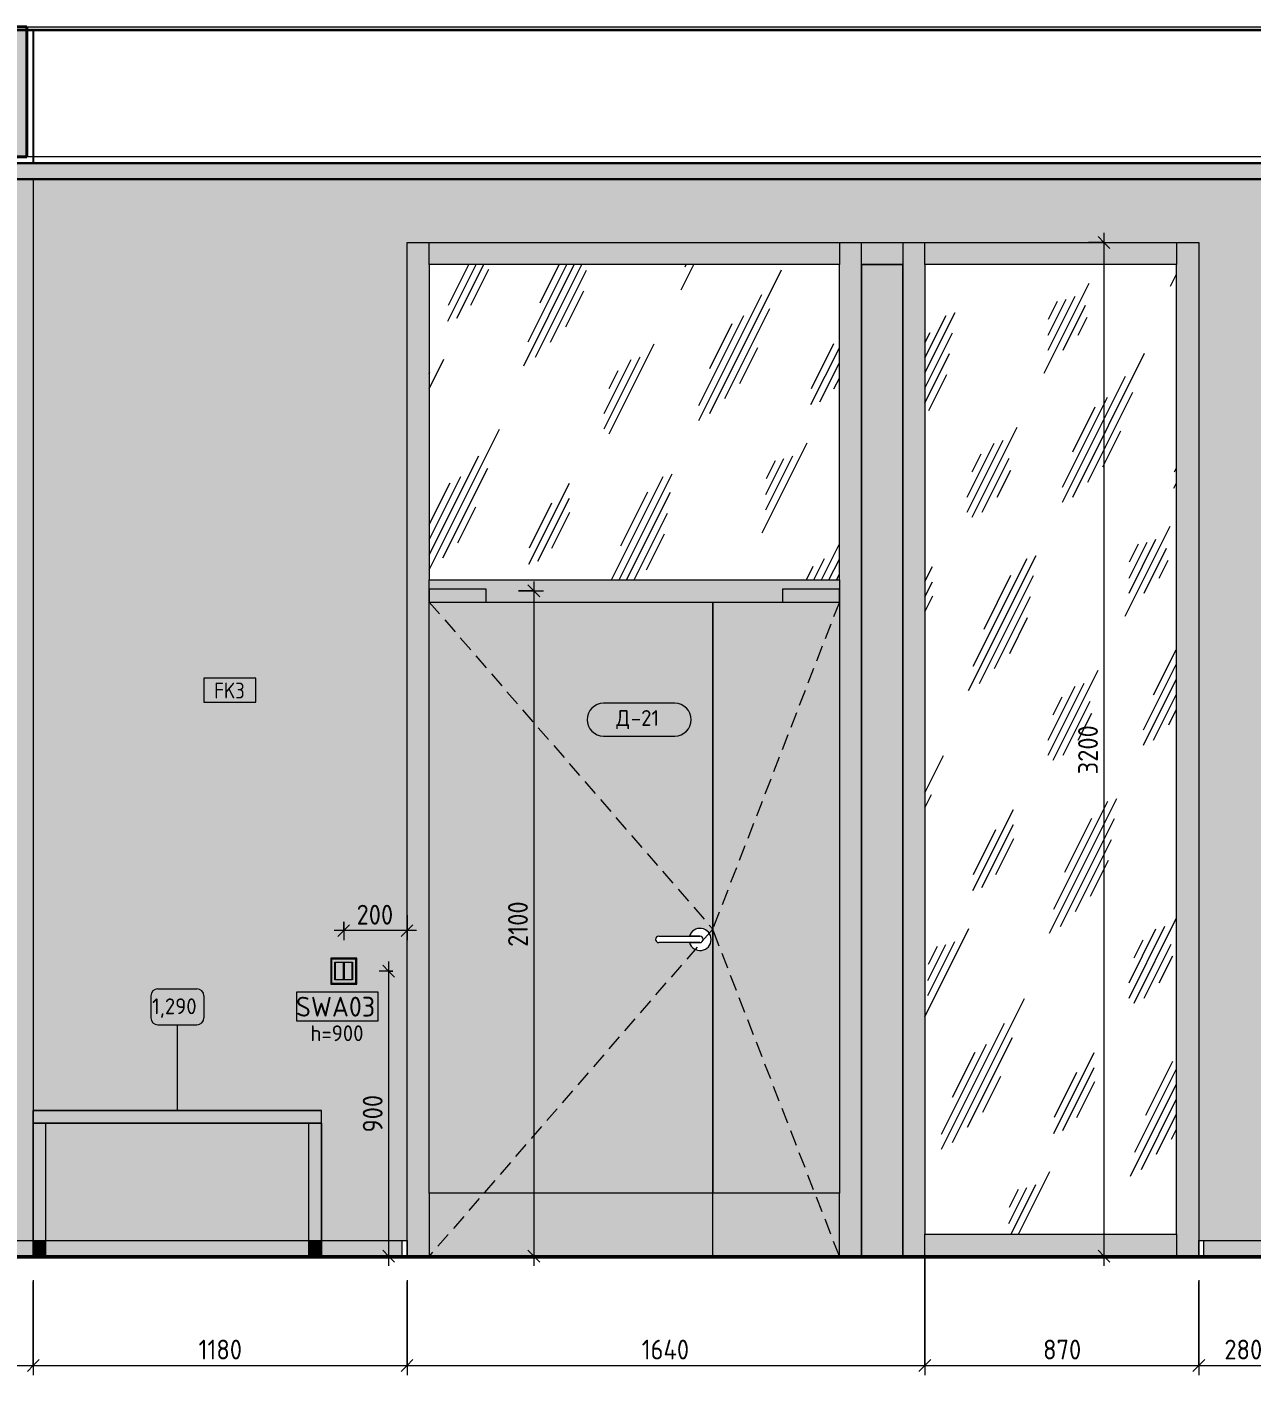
# Model space of a CAD drawing. Header units: millimetres. Extents: x 855 to 94006, y -3304 to 17933.
# Drawn here: x 48079 to 51944, y -375 to 3880 of the extents above; entities that cross this region are included whole.
import ezdxf

# ---------------------------------------------------------------- set-up
doc = ezdxf.new("R2010")
doc.units = ezdxf.units.MM
doc.linetypes.add('ADSK_Штрих_ш2 п1', pattern=[75, 50, -25])
for name, color, linetype, lineweight in [('A-ANNO-DIMS', 7, 'Continuous', 9), ('A-ANNO-DIMS-25', 7, 'Continuous', 9), ('A-DETL', 7, 'Continuous', 9), ('A-DETL-2', 7, 'ADSK_Штрих_ш2 п1', 9), ('A-DOOR', 7, 'Continuous', 9), ('A-DOOR-IDEN', 7, 'Continuous', 9), ('A-FLOR', 7, 'Continuous', 9), ('A-GENM', 7, 'Continuous', 9), ('A-GLAZ-CURT', 7, 'Continuous', 9), ('A-GLAZ-CWMG', 7, 'Continuous', 9), ('A-WALL-IDEN', 7, 'Continuous', 9), ('A-WALL-PATT', 7, 'Continuous', 9), ('E-ELEC-FIXT-IDEN', 7, 'Continuous', 9), ('I-FURN-IDEN', 7, 'Continuous', 9), ('I-WALL', 7, 'Continuous', 9), ('Электрические приборы', 7, 'Continuous', 9)]:
    doc.layers.add(name, color=color, linetype=linetype, lineweight=lineweight)
for name, color, linetype, lineweight, true_color in [('A-CLNG-1', 7, 'Continuous', 9, 0x787878), ('A-CLNG-FNSH-1', 7, 'Continuous', 30, 0x3c3c3c), ('A-DETL-GENF-2', 7, 'Continuous', 9, 0xffffff), ('A-FLOR-1', 7, 'Continuous', 9, 0x787878), ('A-FLOR-FNSH-1', 7, 'Continuous', 30, 0x3c3c3c), ('A-FLOR-FNSH-2', 7, 'Continuous', 40, 0x3c3c3c), ('I-FURN-4', 7, 'Continuous', 9, 0xacacac), ('I-FURN-6', 7, 'Continuous', 9, 0xc0c0c0), ('I-FURN-7', 7, 'Continuous', 9, 0x949494), ('I-FURN-8', 7, 'Continuous', 9, 0x9e9e9e)]:
    doc.layers.add(name, color=color, linetype=linetype, lineweight=lineweight, true_color=true_color)
doc.layers.add('I-FURN-5', color=7, linetype='Continuous', lineweight=9, true_color=0x7f7f7f, transparency=0.7)
doc.styles.add('GOST Common_6', font='GOST_Common.ttf', dxfattribs={"width": 0.9, "height": 50})
doc.styles.add('GOST Common_7', font='GOST_Common.ttf', dxfattribs={"height": 50})
doc.styles.add('GOST Common_8', font='GOST_Common.ttf', dxfattribs={"height": 62.5})
doc.styles.add('ISOCPEUR_2', font='isocpeur.ttf', dxfattribs={"width": 0.9, "height": 62.5})
doc.dimstyles.new('ISO-2_5_0_9К_БОЛЬШОЙ_1', dxfattribs={"dimscale": 304.8, "dimtxt": 62.248823, "dimasz": 0.123031, "dimexe": 0.098425, "dimexo": 0.246063, "dimgap": 0, "dimtad": 1, "dimdec": 0, "dimrnd": 10, "dimzin": 0, "dimdsep": 46, "dimtxsty": 'ISOCPEUR_2', "dimblk1": 'OBLIQUE', "dimblk2": 'OBLIQUE', "dimsah": 1, "dimcen": 0.09, "dimdle": 0.098425, "dimazin": 0, "dimtfac": 1, "dimtdec": 4, "dimtix": 1, "dimtmove": 0, "dimatfit": 3, "dimfxl": 1, "dimtvp": 1, "dimtolj": 1, "dimtzin": 0, "dimarcsym": 2})
pattern_1 = [(63.435, (51829.77, 31.75), (-255.583, 766.747), [317.5, -190.5, 317.5, -190.5, -403.903]), (63.435, (51829.77, 31.75), (-255.583, 766.747), [-1016, 127, -276.903]), (63.435, (51813.9, 47.6), (-255.583, 766.747), [254, -317.5, 190.5, -190.5, -467.403]), (63.435, (51813.9, 47.6), (-255.583, 766.747), [-952.5, 222.25, -245.153]), (63.435, (51813.9, 95.25), (-255.583, 766.747), [190.5, -381, 127, -190.5, -530.903]), (63.435, (51813.9, 95.25), (-255.583, 766.747), [-889, 285.75, -245.153]), (63.435, (51861.5, 47.6), (-255.583, 766.747), [190.5, -381, 158.75, -6404.65]), (63.435, (51909.14, 95.25), (-255.583, 766.747), [95.25, -476.25, 63.5, -6499.9]), (63.435, (51829.77, 174.6), (-255.583, 766.747), [63.5, -476.25, 63.5, -254, -562.653]), (63.435, (51829.77, 174.6), (-255.583, 766.747), [-857.25, 158.75, -403.903]), (63.435, (52115.5, 127), (-255.583, 766.747), [317.5, -476.25, 381, -251.503]), (63.435, (52115.5, 79.4), (-255.583, 766.747), [444.5, -317.5, 476.25, -188.003]), (63.435, (52147.27, 95.25), (-255.583, 766.747), [508, -254, 381, -276.903]), (63.435, (52194.9, 142.9), (-255.583, 766.747), [317.5, -444.5, 254, -403.903]), (63.435, (52147.27, 238.1), (-255.583, 766.747), [158.75, -635, 190.5, -435.653]), (63.435, (52242.5, 190.5), (-255.583, 766.747), [127, -635, 127, -530.903])]

# ---------------------------------------------------------------- blocks, each defined once
blk = doc.blocks.new('Стол базовый прямоугольный - 1_290-25520344-Развертка 1_12-1')
at = {"layer": 'I-FURN-5'}
for points in [[(56931, 420), (56931, 460), (56930, 460), (56930, 420)], [(56946, 420), (57840, 420), (57840, 460), (56931, 460), (56931, 420)], [(56931, 50), (56931, 420), (56930, 420), (56930, 50)], [(56946, 50), (56970, 50), (56970, 420), (56931, 420), (56931, 50)], [(57840, 50), (57840, 420), (57800, 420), (57800, 50)], [(56930, 0), (56946, 0), (56946, 50), (56930, 50), (56930, 1.1)], [(56970, 0), (56970, 50), (56946, 50), (56946, 0)], [(57840, 0), (57840, 50), (57800, 50), (57800, 0)]]:
    blk.add_hatch(color=256, dxfattribs=at).paths.add_polyline_path(points)
at = {"layer": 'I-FURN-4'}
for p, q in [((57840, 460), (56931, 460)), ((57840, 420), (57840, 460)), ((56930, 420), (56930, 0)), ((56970, 420), (57800, 420)), ((56970, 0), (56970, 420)), ((56970, 0), (56970, 420)), ((57800, 0), (57800, 420)), ((57800, 0), (57800, 420)), ((57840, 420), (57840, 0)), ((57840, 420), (57840, 0))]:
    blk.add_line(p, q, dxfattribs=at)
at = {"layer": 'I-FURN-6'}
for p, q in [((56930, 460), (57840, 460)), ((56930, 420), (56930, 460)), ((57840, 420), (57840, 460)), ((57840, 420), (56930, 420)), ((56930, 420), (56970, 420)), ((56930, 0), (56930, 420)), ((56970, 0), (56970, 420)), ((57800, 420), (57840, 420)), ((57800, 0), (57800, 420)), ((57840, 0), (57840, 420))]:
    blk.add_line(p, q, dxfattribs=at)
at = {"layer": 'I-FURN-7'}
for p, q in [((56931, 420), (56970, 420)), ((56970, 420), (56931, 420)), ((57800, 420), (57840, 420)), ((57840, 420), (57800, 420))]:
    blk.add_line(p, q, dxfattribs=at)
at = {"layer": 'I-FURN-8'}
for p, q in [((56970, 420), (56930, 420)), ((56931, 420), (56970, 420)), ((56970, 50), (56970, 420)), ((57840, 420), (57800, 420)), ((57800, 420), (57840, 420)), ((57800, 50), (57800, 420)), ((57840, 50), (57840, 420))]:
    blk.add_line(p, q, dxfattribs=at)
blk = doc.blocks.new('Плинтус - Плинтус темный _ст_школа_-32860238-Развертка 1_12-1')
at = {"layer": 'A-GENM'}
blk.add_hatch(color=256, dxfattribs=at).paths.add_polyline_path([(56410, 0), (56930, 0), (56930, 50), (55324, 50), (55324, 0), (55408.5, 0)])
for p, q in [((55309, 0), (55309, 50)), ((55309, 50), (55324, 50)), ((55324, 50), (56930, 50)), ((55324, 50), (55324, 0)), ((56930, 50), (56946, 50)), ((56946, 0), (56946, 50))]:
    blk.add_line(p, q, dxfattribs=at)
blk = doc.blocks.new('Плинтус - Плинтус темный _ст_школа_-32860239-Развертка 1_12-1')
at = {"layer": 'A-GENM'}
blk.add_line((56946, 50), (56946, 0), dxfattribs=at)
blk = doc.blocks.new('Плинтус - Плинтус темный _ст_школа_-32860240-Развертка 1_12-1')
at = {"layer": 'A-GENM'}
h = blk.add_hatch(color=256, dxfattribs=at)
h.paths.add_polyline_path([(57800, 0), (57800, 50), (56970, 50), (56970, 0), (57631.1, 0)])
h.paths.add_polyline_path([(58095, 0), (58095, 50), (57840, 50), (57840, 0)])
for p, q in [((56946, 50), (56970, 50)), ((56970, 50), (57800, 50)), ((57800, 50), (57840, 50)), ((57840, 50), (58095, 50)), ((58095, 50), (58110, 50)), ((58095, 0), (58095, 50)), ((58110, 50), (58110, 0))]:
    blk.add_line(p, q, dxfattribs=at)
blk = doc.blocks.new('Плинтус - Плинтус темный _ст_школа_-32860241-Развертка 1_12-1')
at = {"layer": 'A-GENM'}
blk.add_hatch(color=256, dxfattribs=at).paths.add_polyline_path([(60625, 0), (60874, 0), (60874, 50), (60625, 50), (60625, 14.3)])
for p, q in [((60610, 0), (60610, 50)), ((60610, 50), (60625, 50)), ((60625, 50), (60874, 50)), ((60625, 50), (60625, 0))]:
    blk.add_line(p, q, dxfattribs=at)
blk = doc.blocks.new('Switch1 - Svitch х2-V50-Развертка 1_12-1')
at = {"layer": 'Электрические приборы'}
h = blk.add_hatch(color=256, dxfattribs=at)
h.paths.add_polyline_path([(57951, 859), (57951, 941), (57869, 941), (57869, 859), (57948, 859)])
h.paths.add_polyline_path([(57883, 860), (57870, 860), (57870, 940), (57950, 940), (57950, 860), (57909, 860)])
blk.add_hatch(color=256, dxfattribs=at).paths.add_polyline_path([(57872, 862), (57882, 872), (57882, 928), (57938, 928), (57938, 872), (57948, 862), (57948, 938), (57872, 938), (57872, 872)])
h = blk.add_hatch(color=256, dxfattribs=at)
h.paths.add_polyline_path([(57937, 862), (57948, 862), (57938, 872), (57882, 872), (57872, 862), (57911, 862)])
h.paths.add_polyline_path([(57883, 873), (57937, 873), (57937, 927), (57883, 927)])
for p, q in [((57951, 941), (57869, 941)), ((57869, 941), (57869, 859)), ((57870, 860), (57870, 940)), ((57870, 940), (57950, 940)), ((57948, 938), (57872, 938)), ((57872, 938), (57872, 862)), ((57948, 938), (57872, 938)), ((57872, 938), (57872, 862)), ((57948, 862), (57948, 938)), ((57948, 862), (57948, 938)), ((57950, 940), (57950, 860)), ((57951, 859), (57951, 941)), ((57882, 872), (57882, 928)), ((57882, 928), (57938, 928)), ((57882, 872), (57882, 928)), ((57882, 928), (57938, 928)), ((57909, 927), (57883, 927)), ((57883, 927), (57883, 873)), ((57937, 927), (57883, 927)), ((57883, 927), (57883, 873)), ((57909, 873), (57909, 927)), ((57911, 927), (57911, 873)), ((57937, 927), (57911, 927)), ((57937, 873), (57937, 927)), ((57937, 873), (57937, 927)), ((57938, 928), (57938, 872)), ((57938, 928), (57938, 872)), ((57869, 859), (57951, 859)), ((57950, 860), (57870, 860)), ((57872, 862), (57948, 862)), ((57872, 862), (57948, 862)), ((57938, 872), (57882, 872)), ((57938, 872), (57882, 872)), ((57883, 873), (57909, 873)), ((57883, 873), (57937, 873)), ((57911, 873), (57937, 873))]:
    blk.add_line(p, q, dxfattribs=at)
blk = doc.blocks.new('Прямоугольный импост - 50 x 70 мм-V54-Развертка 1_12-1')
at = {"layer": 'A-GLAZ-CWMG'}
blk.add_hatch(color=256, dxfattribs=at).paths.add_polyline_path([(60540, 0), (60610, 0), (60610, 2100), (60540, 2100), (60540, 50)])
blk.add_line((60540, 70), (60540, 0), dxfattribs=at)
blk = doc.blocks.new('Дверь_Витражная_остекление_ - ДВН_ДАО_Главный вход_1200 в свету-31742133-Развертка 1_12-1')
at = {"layer": 'A-DOOR'}
h = blk.add_hatch(color=256, dxfattribs=at)
h.paths.add_polyline_path([(49018.5, 199.5), (49175, 199.5), (49175, 2065), (48280, 2065), (48280, 199.5), (48740.7, 199.5)])
h.paths.add_polyline_path([(49135.5, 965), (49126, 966.3), (49118.1, 969.3), (49110.8, 974.7), (49105.1, 981.7), (49101.5, 990), (49004, 990.1), (49001.9, 990.5), (48999.8, 991.5), (48997.5, 993.5), (48996.2, 995.5), (48995.3, 997.4), (48995.1, 1000.7), (48995.3, 1002.6), (48996.7, 1005.4), (48998.1, 1007.2), (49000.5, 1008.9), (49002.4, 1009.7), (49006.7, 1010), (49101.5, 1010), (49105.1, 1018.3), (49110.8, 1025.3), (49118.1, 1030.7), (49126.5, 1034), (49135.5, 1035), (49144.5, 1033.7), (49152.8, 1030.1), (49159.9, 1024.6), (49165.4, 1017.3), (49168.8, 1009), (49170, 1000), (49168.8, 991), (49165.4, 982.7), (49159.9, 975.4), (49152.8, 969.9), (49144.2, 966.3), (49137.6, 965.3)])
blk.add_hatch(color=256, dxfattribs=at).paths.add_polyline_path([(49296.4, 199.5), (49575, 199.5), (49575, 2065), (49175, 2065), (49175, 199.5)])
for p, q in [((48280, 2105), (48280, 2065)), ((48460, 2105), (48280, 2105)), ((48460, 2065), (48460, 2105)), ((49395, 2105), (49395, 2065)), ((49575, 2105), (49395, 2105)), ((49575, 2065), (49575, 2105)), ((48280, 2065), (48460, 2065)), ((49175, 199.5), (49175, 2065)), ((49175, 2065), (49175, 199.5)), ((49395, 2065), (49575, 2065)), ((49005, 1010), (49135, 1010)), ((49135, 990), (49005, 990)), ((49135, 1010), (49101.5, 1010)), ((49101.5, 990), (49135, 990))]:
    blk.add_line(p, q, dxfattribs=at)
for centre, radius, start, end in [((49135, 1000), 35, 0, 163.3985), ((49005, 1000), 10, 90, 270), ((49135, 1000), 35, 196.6015, 0), ((49135, 1000), 10, 270, 90), ((49135, 1000), 10, 270, 90)]:
    blk.add_arc(centre, radius, start, end, dxfattribs=at)
blk = doc.blocks.new('Прямоугольный импост - 50 x 70 мм-31720913-Развертка 1_12-1')
at = {"layer": 'A-GLAZ-CWMG'}
blk.add_hatch(color=256, dxfattribs=at).paths.add_polyline_path([(49845, 3130), (50640, 3130), (50640, 3200), (49845, 3200)])
for p, q in [((49845, 3130), (49845, 3200)), ((50640, 3200), (50640, 3130))]:
    blk.add_line(p, q, dxfattribs=at)
blk = doc.blocks.new('Системная панель - Стемалит - 40мм-31720939-Развертка 1_12-1')
at = {"layer": 'A-GLAZ-CURT'}
blk.add_hatch(color=256, dxfattribs=at).paths.add_polyline_path([(49775, 0), (49775, 3130), (49645, 3130), (49645, 0)])
for p, q in [((49775, 3130), (49645, 3130)), ((49645, 3130), (49645, 2100)), ((49775, 2100), (49775, 3130)), ((49645, 2100), (49645, 0)), ((49775, 0), (49775, 2100))]:
    blk.add_line(p, q, dxfattribs=at)
blk = doc.blocks.new('Прямоугольный импост - 50 x 70 мм-31701710-Развертка 1_12-1')
at = {"layer": 'A-GLAZ-CWMG'}
blk.add_hatch(color=256, dxfattribs=at).paths.add_polyline_path([(48740.7, 3130), (49575, 3130), (49575, 3200), (48280, 3200), (48280, 3130), (48307.7, 3130)])
for p, q in [((48280, 3130), (48280, 3200)), ((49575, 3200), (49575, 3130))]:
    blk.add_line(p, q, dxfattribs=at)
blk = doc.blocks.new('Прямоугольный импост - 50 x 70 мм-31687886-Развертка 1_12-1')
at = {"layer": 'A-GLAZ-CWMG'}
blk.add_hatch(color=256, dxfattribs=at).paths.add_polyline_path([(49575, 0), (49645, 0), (49645, 2100), (49575, 2100), (49575, 199.5)])
for p, q in [((49575, 2100), (49575, 199.5)), ((49645, 0), (49645, 2100))]:
    blk.add_line(p, q, dxfattribs=at)
blk = doc.blocks.new('Системная панель - Стекло - 40мм-V55-Развертка 1_12-1')
at = {"layer": 'A-GLAZ-CURT'}
h = blk.add_hatch(dxfattribs=at)
h.set_pattern_fill('FP_13', color=256, style=0, pattern_type=2)
h.set_pattern_definition(pattern_1)
h.paths.add_polyline_path([(59475, 2135), (59475, 3130), (58180, 3130), (58180, 2135), (59075, 2135)])
for p, q in [((59475, 3130), (58180, 3130)), ((58180, 3130), (58180, 2135)), ((59475, 2135), (59475, 3130)), ((58180, 2135), (59475, 2135))]:
    blk.add_line(p, q, dxfattribs=at)
blk = doc.blocks.new('Прямоугольный импост - 50 x 70 мм-31701779-Развертка 1_12-1')
at = {"layer": 'A-GLAZ-CWMG'}
blk.add_hatch(color=256, dxfattribs=at).paths.add_polyline_path([(48280, 0), (48280, 2100), (48210, 2100), (48210, 0)])
blk.add_line((48280, 199.5), (48280, 2100), dxfattribs=at)
blk = doc.blocks.new('Прямоугольный импост - 50 x 70 мм-31693698-Развертка 1_12-1')
at = {"layer": 'A-GLAZ-CWMG'}
blk.add_hatch(color=256, dxfattribs=at).paths.add_polyline_path([(49575, 2065), (49575, 2135), (48280, 2135), (48280, 2065), (49175, 2065)])
for p, q in [((48280, 2065), (48280, 2135)), ((49575, 2135), (49575, 2065)), ((48280, 2065), (49575, 2065))]:
    blk.add_line(p, q, dxfattribs=at)
blk = doc.blocks.new('Прямоугольный импост - 50 x 70 мм-31720941-Развертка 1_12-1')
at = {"layer": 'A-GLAZ-CWMG'}
blk.add_hatch(color=256, dxfattribs=at).paths.add_polyline_path([(50710, 2100), (50710, 3200), (50640, 3200), (50640, 2100)])
blk.add_line((50640, 3200), (50640, 3130), dxfattribs=at)
blk = doc.blocks.new('Прямоугольный импост - 50 x 70 мм-31720942-Развертка 1_12-1')
at = {"layer": 'A-GLAZ-CWMG'}
blk.add_hatch(color=256, dxfattribs=at).paths.add_polyline_path([(48280, 2100), (48280, 3200), (48210, 3200), (48210, 2100)])
for p, q in [((48280, 3130), (48280, 3200)), ((48280, 2100), (48280, 2135))]:
    blk.add_line(p, q, dxfattribs=at)
blk = doc.blocks.new('Прямоугольный импост - 50 x 70 мм-31720937-Развертка 1_12-1')
at = {"layer": 'A-GLAZ-CWMG'}
blk.add_hatch(color=256, dxfattribs=at).paths.add_polyline_path([(49575, 2100), (49645, 2100), (49645, 3200), (49575, 3200), (49575, 2135)])
for p, q in [((49575, 3200), (49575, 3130)), ((49645, 2100), (49645, 3200)), ((49575, 2135), (49575, 2100))]:
    blk.add_line(p, q, dxfattribs=at)
blk = doc.blocks.new('Системная панель - Стекло - 40мм-V56-Развертка 1_12-1')
at = {"layer": 'A-GLAZ-CURT'}
h = blk.add_hatch(dxfattribs=at)
h.set_pattern_fill('FP_13', color=256, style=0, pattern_type=2)
h.set_pattern_definition(pattern_1)
h.paths.add_polyline_path([(59853.7, 70), (60540, 70), (60540, 3130), (59745, 3130), (59745, 70)])
for p, q in [((60540, 3130), (59745, 3130)), ((59745, 3130), (59745, 2100)), ((60540, 2100), (60540, 3130)), ((59745, 2100), (59745, 70)), ((60540, 70), (60540, 2100)), ((59745, 70), (60540, 70))]:
    blk.add_line(p, q, dxfattribs=at)
blk = doc.blocks.new('Прямоугольный импост - 50 x 70 мм-31701712-Развертка 1_12-1')
at = {"layer": 'A-GLAZ-CWMG'}
blk.add_hatch(color=256, dxfattribs=at).paths.add_polyline_path([(49775, 3130), (49775, 3200), (49645, 3200), (49645, 3130)])
for p, q in [((49645, 3130), (49645, 3200)), ((49775, 3200), (49775, 3130)), ((49645, 3130), (49775, 3130))]:
    blk.add_line(p, q, dxfattribs=at)
blk = doc.blocks.new('Прямоугольный импост - 50 x 70 мм-31702100-Развертка 1_12-1')
at = {"layer": 'A-GLAZ-CWMG'}
blk.add_hatch(color=256, dxfattribs=at).paths.add_polyline_path([(49845, 0), (49845, 2100), (49775, 2100), (49775, 0)])
for p, q in [((49775, 2100), (49775, 0)), ((49845, 0), (49845, 70))]:
    blk.add_line(p, q, dxfattribs=at)
blk = doc.blocks.new('Прямоугольный импост - 50 x 70 мм-31720938-Развертка 1_12-1')
at = {"layer": 'A-GLAZ-CWMG'}
blk.add_hatch(color=256, dxfattribs=at).paths.add_polyline_path([(49845, 2100), (49845, 3200), (49775, 3200), (49775, 2100)])
for p, q in [((49775, 3200), (49775, 2100)), ((49845, 3130), (49845, 3200))]:
    blk.add_line(p, q, dxfattribs=at)
blk = doc.blocks.new('Прямоугольный импост - 50 x 70 мм-V57-Развертка 1_12-1')
at = {"layer": 'A-GLAZ-CWMG'}
blk.add_hatch(color=256, dxfattribs=at).paths.add_polyline_path([(59745, 0), (60540, 0), (60540, 70), (59745, 70)])
for p, q in [((59745, 0), (59745, 70)), ((60540, 70), (60540, 0))]:
    blk.add_line(p, q, dxfattribs=at)
blk = doc.blocks.new('DIMBLOCK17-Развертка 1_12-1')
at = {"layer": 'A-ANNO-DIMS-25'}
for p, q in [((46479.3, 1725), (46479.3, -374.9)), ((46479.3, -344.9), (46479.3, 1725)), ((48099.3, -75), (48099.3, -374.9)), ((48099.3, -344.9), (48099.3, -80)), ((46479.3, -344.9), (48099.3, -344.9))]:
    blk.add_line(p, q, dxfattribs=at)
at = {"layer": 'A-ANNO-DIMS-25', "lineweight": 20}
for p, q in [((46479.3, -344.9), (46498, -326.2)), ((48099.3, -344.9), (48118, -326.2)), ((46479.3, -344.9), (46460.5, -363.7)), ((48099.3, -344.9), (48080.5, -363.7))]:
    blk.add_line(p, q, dxfattribs=at)
at = {"layer": 'A-ANNO-DIMS-25', "color": 0, "insert": (47215.6, -263.3), "char_height": 62.5, "width": 176.691, "attachment_point": 1, "line_spacing_factor": 1.149209, "style": 'ISOCPEUR_2'}
blk.add_mtext('1620', dxfattribs=at)
blk = doc.blocks.new('_Oblique')
at = {"color": 0, "linetype": 'ByBlock', "lineweight": -2}
blk.add_line((-0.5, -0.5), (0.5, 0.5), dxfattribs=at)
blk = doc.blocks.new('DIMBLOCK18-Развертка 1_12-1')
at = {"layer": 'A-ANNO-DIMS-25'}
for p, q in [((48099.3, -75), (48099.3, -374.9)), ((48099.3, -344.9), (48099.3, -80)), ((49279.3, -75), (49279.3, -374.9)), ((49279.3, -344.9), (49279.3, -80)), ((48099.3, -344.9), (49279.3, -344.9))]:
    blk.add_line(p, q, dxfattribs=at)
at = {"layer": 'A-ANNO-DIMS-25', "lineweight": 20}
for p, q in [((48099.3, -344.9), (48118, -326.2)), ((49279.3, -344.9), (49298, -326.2)), ((48099.3, -344.9), (48080.5, -363.7)), ((49279.3, -344.9), (49260.5, -363.7))]:
    blk.add_line(p, q, dxfattribs=at)
at = {"layer": 'A-ANNO-DIMS-25', "color": 0, "insert": (48621, -263.3), "char_height": 62.5, "width": 163.762, "attachment_point": 1, "line_spacing_factor": 1.149209, "style": 'ISOCPEUR_2'}
blk.add_mtext('1180', dxfattribs=at)
blk = doc.blocks.new('DIMBLOCK19-Развертка 1_12-1')
at = {"layer": 'A-ANNO-DIMS-25'}
for p, q in [((50914.3, -5), (50914.3, -374.9)), ((50914.3, -344.9), (50914.3, -5)), ((49279.3, -75), (49279.3, -374.9)), ((49279.3, -344.9), (49279.3, -80)), ((49279.3, -344.9), (50914.3, -344.9))]:
    blk.add_line(p, q, dxfattribs=at)
at = {"layer": 'A-ANNO-DIMS-25', "lineweight": 20}
for p, q in [((49279.3, -344.9), (49298, -326.2)), ((50914.3, -344.9), (50933, -326.2)), ((49279.3, -344.9), (49260.5, -363.7)), ((50914.3, -344.9), (50895.5, -363.7))]:
    blk.add_line(p, q, dxfattribs=at)
at = {"layer": 'A-ANNO-DIMS-25', "color": 0, "insert": (50020.1, -263.3), "char_height": 62.5, "width": 183.873, "attachment_point": 1, "line_spacing_factor": 1.149209, "style": 'ISOCPEUR_2'}
blk.add_mtext('1640', dxfattribs=at)
blk = doc.blocks.new('DIMBLOCK20-Развертка 1_12-1')
at = {"layer": 'A-ANNO-DIMS-25'}
for p, q in [((50914.3, -5), (50914.3, -374.9)), ((50914.3, -344.9), (50914.3, -5)), ((51779.3, -75), (51779.3, -374.9)), ((51779.3, -344.9), (51779.3, -80)), ((50914.3, -344.9), (51779.3, -344.9))]:
    blk.add_line(p, q, dxfattribs=at)
at = {"layer": 'A-ANNO-DIMS-25', "lineweight": 20}
for p, q in [((50914.3, -344.9), (50933, -326.2)), ((51779.3, -344.9), (51798, -326.2)), ((50914.3, -344.9), (50895.5, -363.7)), ((51779.3, -344.9), (51760.5, -363.7))]:
    blk.add_line(p, q, dxfattribs=at)
at = {"layer": 'A-ANNO-DIMS-25', "color": 0, "insert": (51287.5, -263.3), "char_height": 62.5, "width": 142.215, "attachment_point": 1, "line_spacing_factor": 1.149209, "style": 'ISOCPEUR_2'}
blk.add_mtext('870', dxfattribs=at)
blk = doc.blocks.new('DIMBLOCK21-Развертка 1_12-1')
at = {"layer": 'A-ANNO-DIMS-25'}
for p, q in [((51779.3, -75), (51779.3, -374.9)), ((51779.3, -344.9), (51779.3, -80)), ((52059.3, -75), (52059.3, -374.9)), ((52059.3, -344.9), (52059.3, -80)), ((51779.3, -344.9), (52059.3, -344.9))]:
    blk.add_line(p, q, dxfattribs=at)
at = {"layer": 'A-ANNO-DIMS-25', "lineweight": 20}
for p, q in [((51779.3, -344.9), (51798, -326.2)), ((52059.3, -344.9), (52078, -326.2)), ((51779.3, -344.9), (51760.5, -363.7)), ((52059.3, -344.9), (52040.5, -363.7))]:
    blk.add_line(p, q, dxfattribs=at)
at = {"layer": 'A-ANNO-DIMS-25', "color": 0, "insert": (51860, -263.3), "char_height": 62.5, "width": 142.215, "attachment_point": 1, "line_spacing_factor": 1.149209, "style": 'ISOCPEUR_2'}
blk.add_mtext('280', dxfattribs=at)
blk = doc.blocks.new('DIMBLOCK25-Развертка 1_12-1')
at = {"layer": 'A-ANNO-DIMS-25'}
for p, q in [((49279.3, 1076.1), (49279.3, 997.7)), ((49279.3, 1027.7), (49279.3, 1076.1)), ((49309.3, 1027.7), (49049.3, 1027.7)), ((49079.3, 1055), (49079.3, 997.7)), ((49079.3, 1027.7), (49079.3, 1055))]:
    blk.add_line(p, q, dxfattribs=at)
at = {"layer": 'A-ANNO-DIMS-25', "lineweight": 20}
for p, q in [((49079.3, 1027.7), (49060.5, 1008.9)), ((49079.3, 1027.7), (49098, 1046.4)), ((49279.3, 1027.7), (49260.5, 1008.9)), ((49279.3, 1027.7), (49298, 1046.4))]:
    blk.add_line(p, q, dxfattribs=at)
at = {"layer": 'A-ANNO-DIMS-25', "color": 0, "insert": (49120, 1109.3), "char_height": 62.5, "width": 142.215, "attachment_point": 1, "line_spacing_factor": 1.149209, "style": 'ISOCPEUR_2'}
blk.add_mtext('200', dxfattribs=at)
blk = doc.blocks.new('DIMBLOCK26-Развертка 1_12-1')
at = {"layer": 'A-ANNO-DIMS-25'}
for p, q in [((49234.3, 900), (49191.3, 900)), ((49221.3, 930), (49221.3, -30)), ((49221.3, 900), (49234.3, 900)), ((49172.8, 0), (49251.3, 0)), ((49221.3, 0), (49172.8, 0))]:
    blk.add_line(p, q, dxfattribs=at)
at = {"layer": 'A-ANNO-DIMS-25', "lineweight": 20}
for p, q in [((49221.3, 900), (49202.5, 918.7)), ((49221.3, 900), (49240, 881.2)), ((49221.3, 0), (49202.5, 18.8)), ((49221.3, 0), (49240, -18.8))]:
    blk.add_line(p, q, dxfattribs=at)
at = {"layer": 'A-ANNO-DIMS-25', "color": 0, "insert": (49139.6, 390.7), "char_height": 62.5, "width": 142.215, "attachment_point": 1, "rotation": 90, "line_spacing_factor": 1.149209, "style": 'ISOCPEUR_2'}
blk.add_mtext('900', dxfattribs=at)
blk = doc.blocks.new('Марка_Мебель - В прямоуг_Balcon_Марка-25523697-Развертка 1_12-1')
at = {"layer": 'I-FURN-IDEN'}
for p, q in [((64086.5, 956.9), (64209.3, 956.9)), ((64064, 934.4), (64064, 865.4)), ((64231.8, 934.4), (64231.8, 865.6)), ((64086.4, 843.1), (64209.3, 843.1))]:
    blk.add_line(p, q, dxfattribs=at)
for centre, radius, start, end in [((64086.5, 934.4), 22.5, 90, 180), ((64209.3, 934.4), 22.5, 0, 90), ((64086.4, 865.4), 22.3, 180, 270), ((64209.3, 865.6), 22.5, 270, 0)]:
    blk.add_arc(centre, radius, start, end, dxfattribs=at)
blk = doc.blocks.new('М_силовых электроприборов_РАЗВЕРТКИ - Типоразмер_примечание-27444908-Развертка 1_12-1')
at = {"layer": 'E-ELEC-FIXT-IDEN'}
for p, q in [((48230, 951.3), (47971.7, 951.3)), ((47971.7, 951.3), (47971.7, 861.3)), ((48230, 861.3), (48230, 951.3)), ((47971.7, 861.3), (48230, 861.3))]:
    blk.add_line(p, q, dxfattribs=at)
blk = doc.blocks.new('М_двери - Типоразмер_рамка-25223575-Развертка 1_12-1')
at = {"layer": 'A-DOOR-IDEN'}
for p, q in [((49065.7, 1849.6), (48840.8, 1849.6)), ((48840.8, 1745.6), (49065.7, 1745.6))]:
    blk.add_line(p, q, dxfattribs=at)
for centre, start, end in [((48840.8, 1797.6), 90, 270), ((49065.7, 1797.6), 270, 90)]:
    blk.add_arc(centre, 52, start, end, dxfattribs=at)
blk = doc.blocks.new('М_стена2 - Типоразмер-30678229-Развертка 1_12-1')
at = {"layer": 'A-WALL-IDEN'}
for p, q in [((51437.7, 1738.1), (51274.4, 1738.1)), ((51274.4, 1738.1), (51274.4, 1663.1)), ((51437.7, 1663.1), (51437.7, 1738.1)), ((51274.4, 1663.1), (51437.7, 1663.1))]:
    blk.add_line(p, q, dxfattribs=at)
blk = doc.blocks.new('DIMBLOCK40-Развертка 1_12-1')
at = {"layer": 'A-ANNO-DIMS-25'}
for p, q in [((49679.9, 2130), (49679.9, -30)), ((49631.4, 2100), (49709.9, 2100)), ((49679.9, 2100), (49631.4, 2100)), ((49631.4, 0), (49709.9, 0)), ((49679.9, 0), (49631.4, 0))]:
    blk.add_line(p, q, dxfattribs=at)
at = {"layer": 'A-ANNO-DIMS-25', "lineweight": 20}
for p, q in [((49679.9, 2100), (49661.2, 2118.8)), ((49679.9, 2100), (49698.7, 2081.2)), ((49679.9, 0), (49661.2, 18.8)), ((49679.9, 0), (49698.7, -18.8))]:
    blk.add_line(p, q, dxfattribs=at)
at = {"layer": 'A-ANNO-DIMS-25', "color": 0, "insert": (49598.3, 976.4), "char_height": 62.5, "width": 176.691, "attachment_point": 1, "rotation": 90, "line_spacing_factor": 1.149209, "style": 'ISOCPEUR_2'}
blk.add_mtext('2100', dxfattribs=at)
blk = doc.blocks.new('DIMBLOCK41-Развертка 1_12-1')
at = {"layer": 'A-ANNO-DIMS-25'}
for p, q in [((51431.3, 3200), (51509.8, 3200)), ((51479.8, 3200), (51431.3, 3200)), ((51479.8, 3230), (51479.8, -30)), ((51431.3, 0), (51509.8, 0)), ((51479.8, 0), (51431.3, 0))]:
    blk.add_line(p, q, dxfattribs=at)
at = {"layer": 'A-ANNO-DIMS-25', "lineweight": 20}
for p, q in [((51479.8, 3200), (51461, 3218.8)), ((51479.8, 3200), (51498.5, 3181.2)), ((51479.8, 0), (51461, 18.8)), ((51479.8, 0), (51498.5, -18.8))]:
    blk.add_line(p, q, dxfattribs=at)
at = {"layer": 'A-ANNO-DIMS-25', "color": 0, "insert": (51398.1, 1521), "char_height": 62.5, "width": 189.619, "attachment_point": 1, "rotation": 90, "line_spacing_factor": 1.149209, "style": 'ISOCPEUR_2'}
blk.add_mtext('3200', dxfattribs=at)

msp = doc.modelspace()

# ---------------------------------------------------------------- hatches: boundary and pattern name
at = {"layer": 'A-CLNG-1'}
for points in [[(56559.3, 3870), (56559.3, 3880), (38819.3, 3880), (38819.3, 3870), (55468.1, 3870)], [(48522.5, 3400), (56558.3, 3400), (56558.3, 3450), (38820.3, 3450), (38820.3, 3400), (48405.2, 3400)]]:
    msp.add_hatch(color=256, dxfattribs=at).paths.add_polyline_path(points)
at = {"layer": 'A-DETL-GENF-2'}
for points in [[(49349.3, 0), (50244.3, 0), (50244.3, 199.5), (49349.3, 199.5)], [(50467.3, 0), (50644.3, 0), (50644.3, 199.5), (50244.3, 199.5), (50244.3, 0)]]:
    msp.add_hatch(color=256, dxfattribs=at).paths.add_polyline_path(points)
at = {"layer": 'A-FLOR-1'}
h = msp.add_hatch(dxfattribs=at)
h.set_pattern_fill('FP_11', color=256, style=0, pattern_type=2)
h.set_pattern_definition([(45, (42935.52, 0), (-14.25598, 14.25598), []), (45, (42949.776, 0), (-14.25598, 14.25598), [25.202, -5.04, 0.8382, -4.202])])
h.paths.add_polyline_path([(47999.3, 3470), (48079.3, 3470), (48079.3, 3870), (47579.3, 3870), (47579.3, 3470), (47689, 3470)])
h.paths.add_polyline_path([(43159.3, 3470), (43579.3, 3470), (43579.3, 3870), (43079.3, 3870), (43079.3, 3470)])
h.paths.add_polyline_path([(52159.3, 3470), (52579.3, 3470), (52579.3, 3870), (52079.3, 3870), (52079.3, 3470), (52134.2, 3470)])
at = {"layer": 'A-WALL-PATT'}
msp.add_hatch(color=256, dxfattribs=at).paths.add_polyline_path([(46471.3, 0), (46478.3, 0), (46478.3, 50), (48099.3, 50), (48099.3, 460), (48100.3, 460), (48100.3, 3400), (46479.3, 3400), (46479.3, 1800), (46471.3, 1800), (46471.3, 9)])
h = msp.add_hatch(color=256, dxfattribs=at)
h.paths.add_polyline_path([(51779.3, 50), (52058.3, 50), (52058.3, 3400), (48100.3, 3400), (48100.3, 460), (49009.3, 460), (49009.3, 50), (49279.3, 50), (49279.3, 3200), (51779.3, 3200), (51779.3, 1800)])
h.paths.add_polyline_path([(48139.3, 50), (48969.3, 50), (48969.3, 420), (48139.3, 420), (48139.3, 105.9)])
h.paths.add_polyline_path([(49120.3, 859), (49038.3, 859), (49038.3, 941), (49120.3, 941), (49120.3, 860)])
h.paths.add_polyline_path([(49051.3, 860), (49119.3, 860), (49119.3, 940), (49039.3, 940), (49039.3, 860), (49041.3, 860)])
h.paths.add_polyline_path([(49080.3, 862), (49041.3, 862), (49041.3, 938), (49117.3, 938), (49117.3, 862), (49106.3, 862)])
h.paths.add_polyline_path([(49080.3, 872), (49107.3, 872), (49107.3, 928), (49051.3, 928), (49051.3, 872), (49078.3, 872)])
h.paths.add_polyline_path([(49078.3, 873), (49052.3, 873), (49052.3, 927), (49106.3, 927), (49106.3, 873), (49080.3, 873)])

# ---------------------------------------------------------------- linework, layer by layer
at = {"layer": 'A-CLNG-FNSH-1'}
for p, q in [((38819.3, 3870), (56559.3, 3870)), ((56558.3, 3450), (38820.3, 3450)), ((38820.3, 3400), (56558.3, 3400))]:
    msp.add_line(p, q, dxfattribs=at)
at = {"layer": 'A-DETL'}
for p, q in [((50244.3, 199.5), (49349.3, 199.5)), ((49349.3, 199.5), (49349.3, 0)), ((50644.3, 199.5), (50244.3, 199.5)), ((50244.3, 0), (50244.3, 199.5)), ((50644.3, 0), (50644.3, 199.5)), ((49349.3, 0), (50244.3, 0)), ((50244.3, 0), (50644.3, 0))]:
    msp.add_line(p, q, dxfattribs=at)
at = {"layer": 'A-DETL-2'}
for p, q in [((49349.3, 2065), (50244.3, 1032.5)), ((50644.3, 2065), (50244.3, 1032.5)), ((50244.3, 1032.5), (49349.3, 0)), ((50644.3, 0), (50244.3, 1032.5))]:
    msp.add_line(p, q, dxfattribs=at)
at = {"layer": 'A-FLOR'}
for p, q in [((38798.7, 3880), (56579.3, 3880)), ((49349.3, 0), (46076.1, 0)), ((52989.8, 0), (50644.3, 0)), ((46057.5, -5), (53008.5, -5))]:
    msp.add_line(p, q, dxfattribs=at)
at = {"layer": 'A-FLOR-FNSH-1'}
msp.add_line((52990.2, -0.1), (46075.7, -0.1), dxfattribs=at)
at = {"layer": 'A-FLOR-FNSH-2'}
for p, q in [((48079.3, 3880), (47579.3, 3880)), ((48079.3, 3470), (48079.3, 3880)), ((47579.3, 3470), (48079.3, 3470))]:
    msp.add_line(p, q, dxfattribs=at)
at = {"layer": 'I-FURN-IDEN'}
msp.add_line((48554.3, 460), (48554.3, 730.3), dxfattribs=at)
at = {"layer": 'I-WALL'}
for p, q in [((48099.3, 3450), (48099.3, 3870)), ((48100.3, 3870), (48100.3, 3450)), ((48099.3, 3470), (48079.3, 3470)), ((52058.3, 3470), (48100.3, 3470)), ((48100.3, 50), (48100.3, 3400)), ((49279.3, 0), (49279.3, 3200)), ((49279.3, 3200), (51779.3, 3200)), ((51779.3, 3200), (51779.3, 0))]:
    msp.add_line(p, q, dxfattribs=at)

# ---------------------------------------------------------------- block references
at = {"layer": 'A-DOOR'}
msp.add_blockref('Дверь_Витражная_остекление_ - ДВН_ДАО_Главный вход_1200 в свету-31742133-Развертка 1_12-1', (1069.3, 0), dxfattribs=at)
at = {"layer": 'A-DOOR-IDEN'}
msp.add_blockref('М_двери - Типоразмер_рамка-25223575-Развертка 1_12-1', (1059, -104), dxfattribs=at)
at = {"layer": 'A-GENM'}
for name in ['Плинтус - Плинтус темный _ст_школа_-32860238-Развертка 1_12-1', 'Плинтус - Плинтус темный _ст_школа_-32860239-Развертка 1_12-1', 'Плинтус - Плинтус темный _ст_школа_-32860240-Развертка 1_12-1', 'Плинтус - Плинтус темный _ст_школа_-32860241-Развертка 1_12-1']:
    msp.add_blockref(name, (-8830.7, 0), dxfattribs=at)
at = {"layer": 'A-GLAZ-CURT'}
for name, p in [('Системная панель - Стекло - 40мм-V55-Развертка 1_12-1', (-8830.7, 0)), ('Системная панель - Стемалит - 40мм-31720939-Развертка 1_12-1', (1069.3, 0)), ('Системная панель - Стекло - 40мм-V56-Развертка 1_12-1', (-8830.7, 0))]:
    msp.add_blockref(name, p, dxfattribs=at)
at = {"layer": 'A-GLAZ-CWMG'}
for name, p in [('Прямоугольный импост - 50 x 70 мм-31720942-Развертка 1_12-1', (1069.3, 0)), ('Прямоугольный импост - 50 x 70 мм-31701710-Развертка 1_12-1', (1069.3, 0)), ('Прямоугольный импост - 50 x 70 мм-31720937-Развертка 1_12-1', (1069.3, 0)), ('Прямоугольный импост - 50 x 70 мм-31701712-Развертка 1_12-1', (1069.3, 0)), ('Прямоугольный импост - 50 x 70 мм-31720938-Развертка 1_12-1', (1069.3, 0)), ('Прямоугольный импост - 50 x 70 мм-31720913-Развертка 1_12-1', (1069.3, 0)), ('Прямоугольный импост - 50 x 70 мм-31720941-Развертка 1_12-1', (1069.3, 0)), ('Прямоугольный импост - 50 x 70 мм-31693698-Развертка 1_12-1', (1069.3, 0)), ('Прямоугольный импост - 50 x 70 мм-31701779-Развертка 1_12-1', (1069.3, 0)), ('Прямоугольный импост - 50 x 70 мм-31687886-Развертка 1_12-1', (1069.3, 0)), ('Прямоугольный импост - 50 x 70 мм-31702100-Развертка 1_12-1', (1069.3, 0)), ('Прямоугольный импост - 50 x 70 мм-V54-Развертка 1_12-1', (-8830.7, 0)), ('Прямоугольный импост - 50 x 70 мм-V57-Развертка 1_12-1', (-8830.7, 0))]:
    msp.add_blockref(name, p, dxfattribs=at)
at = {"layer": 'A-WALL-IDEN'}
msp.add_blockref('М_стена2 - Типоразмер-30678229-Развертка 1_12-1', (-2636.3, 86), dxfattribs=at)
at = {"layer": 'E-ELEC-FIXT-IDEN'}
msp.add_blockref('М_силовых электроприборов_РАЗВЕРТКИ - Типоразмер_примечание-27444908-Развертка 1_12-1', (958.3, -117.8), dxfattribs=at)
at = {"layer": 'I-FURN-4'}
msp.add_blockref('Стол базовый прямоугольный - 1_290-25520344-Развертка 1_12-1', (-8830.7, 0), dxfattribs=at)
at = {"layer": 'I-FURN-IDEN'}
msp.add_blockref('Марка_Мебель - В прямоуг_Balcon_Марка-25523697-Развертка 1_12-1', (-15593.6, -112.8), dxfattribs=at)
at = {"layer": 'Электрические приборы'}
msp.add_blockref('Switch1 - Svitch х2-V50-Развертка 1_12-1', (-8830.7, 0), dxfattribs=at)

# ---------------------------------------------------------------- texts
at = {"layer": 'A-DOOR-IDEN', "char_height": 50, "attachment_point": 1, "style": 'GOST Common_7'}
for s, insert, width in [('\\fGOST Common|b0|i0|c204|p34|;Д', (49939.7, 1723.9), 56.118), ('-21', (49986, 1723.9), 118.249)]:
    msp.add_mtext(s, dxfattribs=dict(at, insert=insert, width=width))
at = {"layer": 'A-WALL-IDEN', "insert": (48670.5, 1810.5), "char_height": 50, "width": 122.658, "attachment_point": 1, "style": 'GOST Common_6'}
msp.add_mtext('FK3', dxfattribs=at)
at = {"layer": 'E-ELEC-FIXT-IDEN', "attachment_point": 1}
for s, insert, char_height, width, style in [('SWA03', (48928.6, 819), 62.5, 320.675, 'GOST Common_8'), ('h=900', (48973.9, 728.8), 50, 220.464, 'GOST Common_7')]:
    msp.add_mtext(s, dxfattribs=dict(at, insert=insert, char_height=char_height, width=width, style=style))
at = {"layer": 'I-FURN-IDEN', "insert": (48474.5, 814), "char_height": 50, "width": 184.388, "attachment_point": 1, "style": 'GOST Common_7'}
msp.add_mtext('1,290', dxfattribs=at)

# ---------------------------------------------------------------- dimensions: what is measured, and where the dimension line sits
at = {"layer": 'A-ANNO-DIMS'}
for base, p1, p2, override, picture, middle in [((51479.8, 0), (51506.3, 3200), (51506.3, 0), {"dimpost": '<>', "dimfxl": 3200}, 'DIMBLOCK41-Развертка 1_12-1', (51448.5, 1600)), ((49679.9, 0), (49706.4, 2100), (49706.4, 0), {"dimpost": '<>', "dimfxl": 2100}, 'DIMBLOCK40-Развертка 1_12-1', (49648.7, 1050)), ((49221.3, 0), (49159.3, 900), (49247.8, 0), {"dimpost": '<>', "dimfxl": 904.346347}, 'DIMBLOCK26-Развертка 1_12-1', (49190, 450))]:
    dim = msp.add_linear_dim(base=base, p1=p1, p2=p2, angle=90, dimstyle='ISO-2_5_0_9К_БОЛЬШОЙ_1', override=override, dxfattribs=at)
    dim.commit()
    dim.dimension.update_dxf_attribs({"geometry": picture, "text_midpoint": middle})
for base, p1, p2, override, picture, middle in [((48099.3, -344.9), (46479.3, 1800), (48099.3, 0), {"dimpost": '<>', "dimfxl": 2421.652328}, 'DIMBLOCK17-Развертка 1_12-1', (47289.3, -313.7)), ((49079.3, 1027.7), (49279.3, 1001.1), (49079.3, 980), {"dimpost": '<>', "dimfxl": 201.114869}, 'DIMBLOCK25-Развертка 1_12-1', (49179.3, 1058.9)), ((50914.3, -344.9), (49279.3, 0), (50914.3, 70), {"dimpost": '<>', "dimfxl": 1636.497785}, 'DIMBLOCK19-Развертка 1_12-1', (50096.8, -313.7)), ((51779.3, -344.9), (50914.3, 70), (51779.3, 0), {"dimpost": '<>', "dimfxl": 867.827748}, 'DIMBLOCK20-Развертка 1_12-1', (51346.8, -313.7)), ((49279.3, -344.9), (48099.3, 0), (49279.3, 0), {"dimpost": '<>', "dimfxl": 1180}, 'DIMBLOCK18-Развертка 1_12-1', (48689.3, -313.7)), ((52059.3, -344.9), (51779.3, 0), (52059.3, 0), {"dimpost": '<>', "dimfxl": 280}, 'DIMBLOCK21-Развертка 1_12-1', (51919.3, -313.7))]:
    dim = msp.add_linear_dim(base=base, p1=p1, p2=p2, dimstyle='ISO-2_5_0_9К_БОЛЬШОЙ_1', override=override, dxfattribs=at)
    dim.commit()
    dim.dimension.update_dxf_attribs({"geometry": picture, "text_midpoint": middle})

doc.saveas('drawing.dxf')
